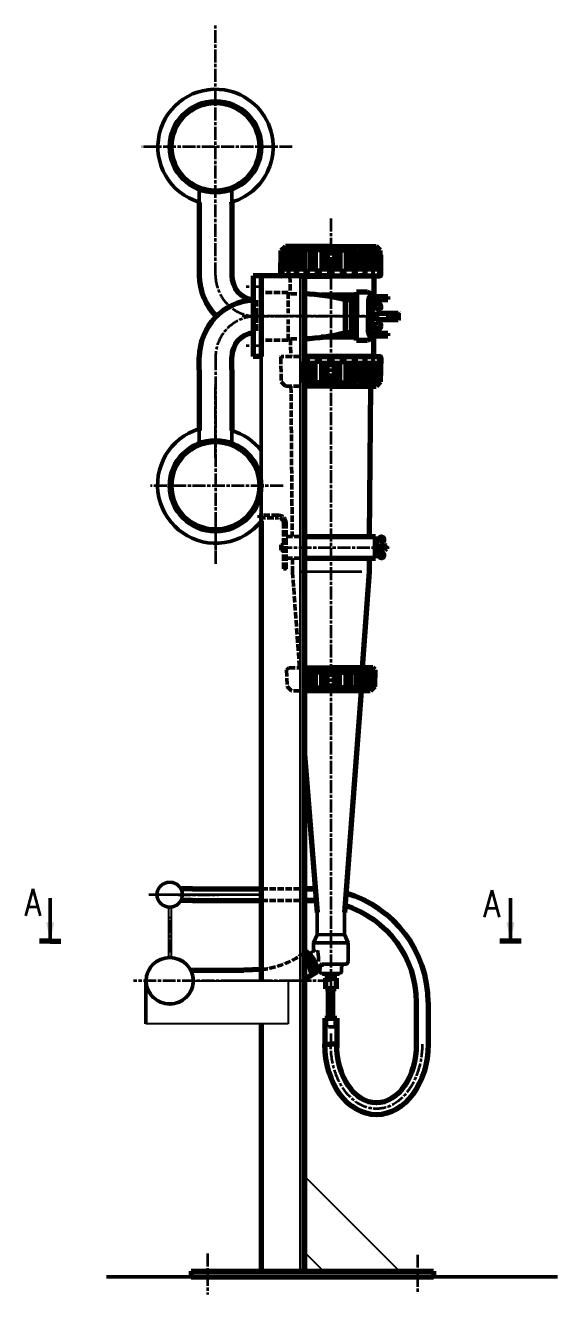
# Model space of a CAD drawing. Header units: millimetres. Extents: x -48 to 5523, y -114 to 5147.
# Drawn here: x 4535 to 5523, y 2788 to 5147 of the extents above; entities that cross this region are included whole.
import ezdxf

# ---------------------------------------------------------------- set-up
doc = ezdxf.new("R2010")
doc.units = ezdxf.units.MM
for name, pattern in [('ACAD_ISO02W100', [15, 12, -3]), ('ACAD_ISO08W100', [36, 24, -3, 6, -3]), ('DASHED', [0.75, 0.5, -0.25])]:
    doc.linetypes.add(name, pattern=pattern)
doc.layers.add('AHL-CON-70', color=7, linetype='Continuous')
doc.layers.add('AHL-DAS-35', color=3, linetype='DASHED')
for name, color, linetype, lineweight in [('AM_0', 7, 'Continuous', 50), ('M_EQUIP_E3', 3, 'Continuous', 35), ('M_EQUIP_E5', 2, 'ACAD_ISO02W100', 50), ('M_EQUIP_E7', 7, 'Continuous', 70), ('M_EQUIP_TA5', 2, 'Continuous', 50), ('M_TANKS_E3', 3, 'ACAD_ISO08W100', 35), ('M_TANKS_E7', 7, 'Continuous', 70), ('Visible Edges', 7, 'Continuous', 50), ('Visible Tangent Edges', 7, 'Continuous', 50)]:
    doc.layers.add(name, color=color, linetype=linetype, lineweight=lineweight)
doc.styles.add('Simplex', font='SIMPLEX.SHX')

# ---------------------------------------------------------------- blocks, each defined once
blk = doc.blocks.new('cutarrow')
at = {"color": 0, "linetype": 'Continuous', "lineweight": 50}
blk.add_line((-8, 0), (0, 0), dxfattribs=at)
blk.add_solid([(-3.5, 0.75), (-3.5, -0.75), (0, 0)], dxfattribs=at)
at = {"color": 0, "linetype": 'Continuous', "lineweight": 50, "style": 'Simplex', "width": 0.8}
blk.add_attdef('A', (-8, 1), '', height=5, dxfattribs=at)

msp = doc.modelspace()

# ---------------------------------------------------------------- linework, layer by layer
msp.add_line((5052.64, 3541.9), (5072.71, 3541.9))
at = {"linetype": 'Continuous'}
for p, q in [((5229.42, 2830.88), (5052.64, 3007.65)), ((5087.99, 2830.88), (5052.64, 2866.23))]:
    msp.add_line(p, q, dxfattribs=at)
msp.add_lwpolyline([(5052.64, 3519.9), (5074.47, 3519.9)])
at = {"lineweight": 35}
for centre, radius in [((4802.64, 3530.9), 24.15), ((4802.64, 3530.9), 22.55), ((4802.64, 3370.89), 44.45), ((4802.64, 3370.89), 42.45)]:
    msp.add_circle(centre, radius, dxfattribs=at)
at = {"layer": 'AHL-CON-70', "linetype": 'Continuous'}
for p, q in [((4800.14, 3506.88), (4800.14, 3415.27)), ((4805.14, 3506.88), (4805.14, 3415.27)), ((4847.09, 3370.89), (5022.64, 3370.89)), ((4988.46, 3370.89), (4904.77, 3370.89)), ((5022.64, 3370.89), (5022.64, 3290.89)), ((5022.64, 3370.89), (5022.64, 3290.89)), ((4972.64, 3290.89), (4758.19, 3290.89)), ((5022.64, 3290.89), (4972.64, 3290.89))]:
    msp.add_line(p, q, dxfattribs=at)
at = {"layer": 'AHL-DAS-35', "color": 3, "linetype": 'DASHED'}
msp.add_point((5018.7, 4136.41), dxfattribs=at)
at = {"layer": 'AM_0'}
for p, q in [((4857.14, 4818.35), (4857.01, 4842.53)), ((4918.14, 4818.35), (4918.04, 4842.44)), ((4972.64, 4530.91), (4972.64, 4225.92)), ((4857.49, 4393.57), (4857.49, 4379.91)), ((4917.79, 4393.57), (4917.79, 4379.91)), ((4857.49, 4379.91), (4857.49, 4369.47)), ((4917.79, 4379.91), (4917.79, 4369.47))]:
    msp.add_line(p, q, dxfattribs=at)
for centre, radius, start, end in [((4887.64, 4920.91), 107, 80.85819, 253.43836), ((4887.64, 4920.91), 107, 15.1211, 80.85819), ((4887.64, 4920.91), 107, 340.42882, 15.1211), ((4887.64, 4920.91), 107, 286.56164, 340.42882), ((4888.61, 4292.63), 108.56, 106.6617, 278.45291), ((4887.64, 4290.91), 107, 37.40208, 73.63379), ((4887.64, 4290.91), 107, 279.10555, 322.59792)]:
    msp.add_arc(centre, radius, start, end, dxfattribs=at)
at = {"layer": 'Defpoints', "color": 0, "linetype": 'ByBlock'}
for p in [(5017.64, 4735.91), (5175.64, 4726.94), (4987.49, 4605.91), (4842.64, 2820.88), (4842.64, 2820.88)]:
    msp.add_point(p, dxfattribs=at)
at = {"layer": 'M_EQUIP_E3', "color": 3, "linetype": 'ACAD_ISO08W100', "lineweight": 35}
for p, q in [((4887.64, 4681.91), (4887.64, 5146.63)), ((5030.2, 4920.91), (4751.12, 4920.91)), ((5101.64, 4787.63), (5101.64, 3304.23)), ((4977.43, 4660.91), (4942.85, 4660.91)), ((5051.61, 4605.91), (4936.92, 4605.91)), ((4962.64, 4605.91), (5033.31, 4605.91)), ((5101.64, 4605.91), (4987.49, 4605.91)), ((5036.85, 4605.91), (5186.24, 4605.91)), ((5191.48, 4605.91), (5101.64, 4605.91)), ((5175.88, 4605.91), (5188.68, 4605.91)), ((5227.64, 4605.91), (5204.39, 4605.91)), ((5204.39, 4605.91), (5229.36, 4605.91)), ((4887.64, 4529.91), (4887.64, 4144.63)), ((4977.43, 4550.91), (4942.85, 4550.91)), ((4887.64, 4343.01), (4887.64, 4478.76)), ((5013.14, 4290.91), (4767.14, 4290.91)), ((4887.64, 4230.93), (4887.64, 4162.5)), ((5006.07, 4176.41), (5213.41, 4176.41)), ((5181.58, 4176.41), (5189.58, 4176.41)), ((5185.3, 4176.41), (5195.54, 4176.41)), ((5101.64, 3370.89), (4735.58, 3370.89)), ((5062.64, 3370.89), (5025.57, 3370.89)), ((5101.64, 3370.89), (5025.57, 3370.89)), ((5101.64, 3370.89), (5025.57, 3370.89)), ((4872.64, 2863.71), (4872.64, 2787.54)), ((5262.64, 2861.75), (5262.64, 2789.51))]:
    msp.add_line(p, q, dxfattribs=at)
at = {"layer": 'M_EQUIP_E3', "color": 3, "linetype": 'Continuous', "lineweight": 35}
for p, q in [((5044.64, 4680.91), (5044.64, 2828.88)), ((5227.64, 4610.91), (5187.08, 4610.91)), ((5227.64, 4600.91), (5187.08, 4600.91)), ((5203.7, 4179.41), (5194.26, 4179.41)), ((5203.7, 4173.41), (5194.26, 4173.41)), ((5159.03, 4130.91), (5044.5, 4130.91)), ((4977.03, 3530.9), (4763.56, 3530.9))]:
    msp.add_line(p, q, dxfattribs=at)
at = {"layer": 'M_EQUIP_E3', "linetype": 'ACAD_ISO08W100', "lineweight": 35}
for p, q in [((4818.1, 3530.9), (4893.3, 3530.9)), ((4802.64, 3423.54), (4802.64, 3489.68)), ((4979.34, 3370.89), (4905.02, 3370.89)), ((5101.64, 3370.89), (5025.57, 3370.89))]:
    msp.add_line(p, q, dxfattribs=at)
at = {"layer": 'M_EQUIP_E3', "color": 3, "linetype": 'ACAD_ISO08W100', "lineweight": 35}
for centre, start, end in [((4963.64, 4681.91), 180, 270), ((4963.64, 4529.91), 90, 180)]:
    msp.add_arc(centre, 76, start, end, dxfattribs=at)
at = {"layer": 'M_EQUIP_E5', "color": 2, "linetype": 'ACAD_ISO02W100', "lineweight": 50}
for p, q in [((5025.94, 4680.91), (5026.23, 4647.66)), ((5022.64, 4650.36), (4972.64, 4650.36)), ((5022.64, 4650.36), (5022.64, 4611.91)), ((5038.62, 4647.66), (5022.64, 4647.66)), ((4963.64, 4636.06), (4963.64, 4575.76)), ((5022.64, 4561.46), (5022.64, 4599.91)), ((5022.64, 4561.46), (4972.64, 4561.46)), ((5038.62, 4564.16), (5022.64, 4564.16)), ((5026.96, 4564.16), (5027.25, 4530.91)), ((5044.64, 4530.91), (5010.68, 4530.91)), ((5008.68, 4528.87), (5009.64, 4483.91)), ((5009.64, 4483.91), (5017.64, 4475.91)), ((5044.64, 4475.91), (5017.64, 4475.91)), ((5027.72, 4475.91), (5030.15, 4196.41)), ((4968.7, 4236.41), (4968.7, 4231.41)), ((5003.7, 4236.41), (4968.7, 4236.41)), ((4968.7, 4231.41), (5003.7, 4231.41)), ((5013.7, 4136.41), (5013.7, 4221.41)), ((5018.7, 4136.41), (5018.7, 4221.41)), ((5008.7, 4181.41), (5013.7, 4181.41)), ((5008.7, 4171.41), (5008.7, 4181.41)), ((5018.7, 4196.41), (5052.64, 4196.41)), ((5008.7, 4171.41), (5013.7, 4171.41)), ((5018.7, 4156.41), (5044.64, 4156.41)), ((5030.36, 4156.41), (5030.64, 4130.91)), ((5013.7, 4136.41), (5018.7, 4136.41)), ((5030.64, 4130.91), (5043.56, 3952.62)), ((5019.64, 3948.62), (5023.64, 3952.62)), ((5019.64, 3948.62), (5020.64, 3917.62)), ((5023.64, 3952.62), (5044.64, 3952.62)), ((5020.64, 3917.62), (5028.64, 3909.62)), ((5044.64, 3909.62), (5028.64, 3909.62)), ((4972.64, 3541.9), (5044.64, 3541.9)), ((5044.64, 3541.9), (5005.29, 3541.9)), ((5044.64, 3519.9), (5005.29, 3519.9)), ((5093.64, 3285.2), (5093.64, 3301.2)), ((5109.64, 3285.2), (5093.64, 3285.2)), ((5109.64, 3285.2), (5109.64, 3301.2))]:
    msp.add_line(p, q, dxfattribs=at)
at = {"layer": 'M_EQUIP_E5', "color": 2, "linetype": 'Continuous', "lineweight": 50}
msp.add_line((5522.78, 2820.88), (4685.36, 2820.88), dxfattribs=at)
at = {"layer": 'M_EQUIP_E5', "color": 2, "linetype": 'ACAD_ISO02W100', "lineweight": 50}
msp.add_lwpolyline([(4972.64, 3519.9), (5044.64, 3519.9)], dxfattribs=at)
for centre, radius, start, end in [((5010.68, 4528.91), 2, 90, 181.21888), ((5003.7, 4221.41), 15, 0, 90), ((5003.7, 4221.41), 10, 0, 90), ((4953.54, 3558.46), 167.98, 276.52716, 306.15179)]:
    msp.add_arc(centre, radius, start, end, dxfattribs=at)
at = {"layer": 'M_EQUIP_E7', "color": 7, "linetype": 'Continuous', "lineweight": 70}
for p, q in [((4857.14, 4816.05), (4857.14, 4818.35)), ((4918.14, 4816.05), (4918.14, 4818.35)), ((4857.49, 4705.21), (4857.49, 4681.91)), ((4917.79, 4705.21), (4917.79, 4681.91)), ((5052.64, 4680.91), (4957.64, 4680.91)), ((4957.64, 4680.91), (4957.64, 4530.91)), ((4972.64, 4680.91), (4972.64, 4530.91)), ((5052.64, 4680.91), (5052.64, 2828.88)), ((4972.64, 4670.41), (4972.64, 4541.41)), ((4972.64, 4670.41), (4972.64, 4541.41)), ((5176.64, 4647.41), (5169.64, 4650.91)), ((5128.64, 4636.44), (5128.64, 4605.91)), ((5149.64, 4644.91), (5139.64, 4636.44)), ((5172.48, 4577.41), (5172.48, 4634.41)), ((5176.64, 4639.91), (5172.67, 4639.91)), ((5177.48, 4576.91), (5177.48, 4634.91)), ((5179.98, 4637.41), (5207.48, 4637.41)), ((5180.48, 4642.41), (5207.48, 4642.41)), ((5187.48, 4637.41), (5187.48, 4642.41)), ((5207.48, 4637.41), (5207.48, 4642.41)), ((5128.64, 4605.91), (5128.64, 4575.37)), ((5177.48, 4597.64), (5177.48, 4614.17)), ((5179.08, 4616.93), (5182.55, 4616.93)), ((5183.31, 4623.54), (5182.55, 4616.93)), ((5192.34, 4619.24), (5187.08, 4614.17)), ((5187.08, 4597.64), (5187.08, 4614.17)), ((5187.08, 4611.91), (5226.64, 4611.91)), ((5226.64, 4611.91), (5227.64, 4610.91)), ((5226.64, 4611.91), (5226.64, 4599.91)), ((5226.64, 4611.91), (5227.64, 4610.91)), ((5226.64, 4599.91), (5227.64, 4600.91)), ((5227.64, 4600.91), (5226.64, 4599.91)), ((5227.64, 4600.91), (5227.64, 4610.91)), ((5227.64, 4600.91), (5227.64, 4610.91)), ((5179.08, 4594.89), (5182.55, 4594.89)), ((5183.31, 4588.28), (5182.55, 4594.89)), ((5187.08, 4599.91), (5226.64, 4599.91)), ((5192.34, 4592.58), (5187.08, 4597.64)), ((5149.64, 4566.91), (5139.64, 4575.37)), ((5176.64, 4564.41), (5169.64, 4560.91)), ((5176.64, 4571.91), (5172.67, 4571.91)), ((5179.98, 4574.41), (5207.48, 4574.41)), ((5180.48, 4569.41), (5207.48, 4569.41)), ((5187.48, 4569.41), (5187.48, 4574.41)), ((5207.48, 4569.41), (5207.48, 4574.41)), ((4857.49, 4506.61), (4857.49, 4529.91)), ((4917.79, 4506.61), (4917.79, 4529.91)), ((4972.64, 4530.91), (4957.64, 4530.91)), ((5175.55, 4475.91), (5173.13, 4196.41)), ((4857.49, 4396.63), (4857.49, 4393.57)), ((4917.79, 4396.63), (4917.79, 4393.57)), ((4972.64, 4225.92), (4972.64, 4176.57)), ((4972.64, 4176.57), (4972.64, 3370.89)), ((5052.64, 4196.41), (5184.58, 4196.41)), ((5184.58, 4156.41), (5184.58, 4196.41)), ((5184.58, 4165.91), (5184.58, 4186.91)), ((5184.58, 4186.91), (5186.58, 4186.91)), ((5186.58, 4186.91), (5186.58, 4165.91)), ((5186.58, 4169.8), (5186.58, 4183.02)), ((5187.86, 4185.22), (5190.64, 4185.22)), ((5191.25, 4190.51), (5190.64, 4185.22)), ((5198.46, 4187.07), (5194.26, 4183.02)), ((5194.26, 4169.8), (5194.26, 4183.02)), ((5194.26, 4181.41), (5201.7, 4181.41)), ((5203.7, 4179.41), (5201.7, 4181.41)), ((5201.7, 4181.41), (5201.7, 4171.41)), ((5203.7, 4173.41), (5203.7, 4179.41)), ((5052.64, 4156.41), (5184.58, 4156.41)), ((5172.92, 4156.41), (5172.64, 4130.91)), ((5186.58, 4165.91), (5184.58, 4165.91)), ((5187.86, 4167.59), (5190.64, 4167.59)), ((5191.25, 4162.31), (5190.64, 4167.59)), ((5194.26, 4171.41), (5201.7, 4171.41)), ((5198.46, 4165.74), (5194.26, 4169.8)), ((5203.7, 4173.41), (5201.7, 4171.41)), ((5172.64, 4130.91), (5159.71, 3952.62)), ((5174.14, 3948.62), (5162.96, 3948.62)), ((5165.52, 3926.62), (5165.52, 3919.62)), ((5101.64, 3909.62), (5052.64, 3909.62)), ((4845.1, 3541.55), (4824.31, 3541.55)), ((4845.1, 3520.25), (4824.31, 3520.25)), ((5052.64, 3422.82), (5054.88, 3424.16)), ((5052.64, 3373.89), (5076.43, 3388.11)), ((4972.64, 3290.89), (4972.64, 2828.88)), ((4842.64, 2830.88), (5292.64, 2830.88)), ((4842.64, 2830.88), (4842.64, 2820.88)), ((4842.64, 2828.88), (4842.64, 2820.88)), ((4842.64, 2820.88), (5292.64, 2820.88)), ((5292.64, 2830.88), (5292.64, 2820.88))]:
    msp.add_line(p, q, dxfattribs=at)
at = {"layer": 'M_EQUIP_E7'}
for p, q in [((4857.14, 4816.05), (4857.49, 4705.21)), ((4918.14, 4816.05), (4917.79, 4705.21)), ((4857.49, 4506.61), (4857.49, 4393.57)), ((4917.79, 4506.61), (4917.79, 4396.63))]:
    msp.add_line(p, q, dxfattribs=at)
at = {"layer": 'M_EQUIP_E7', "linetype": 'Continuous'}
for p, q in [((5008.68, 4682.95), (5009.64, 4727.91)), ((5009.48, 4720.32), (5009.48, 4688.91)), ((5009.64, 4727.91), (5017.64, 4735.91)), ((5011.36, 4727.98), (5009.71, 4727.98)), ((5011.36, 4727.98), (5014.07, 4729.75)), ((5011.36, 4727.98), (5011.36, 4688.91)), ((5014.07, 4729.75), (5014.07, 4689.94)), ((5018.18, 4729.75), (5014.07, 4729.75)), ((5015.47, 4727.98), (5018.18, 4729.75)), ((5015.47, 4727.98), (5015.47, 4688.91)), ((5019.75, 4727.98), (5015.47, 4727.98)), ((5101.64, 4735.91), (5017.64, 4735.91)), ((5022.16, 4729.75), (5019.75, 4727.98)), ((5019.75, 4727.98), (5019.75, 4688.91)), ((5022.16, 4729.75), (5022.16, 4689.94)), ((5029.29, 4729.75), (5022.16, 4729.75)), ((5026.88, 4727.98), (5029.29, 4729.75)), ((5026.88, 4727.98), (5026.88, 4688.91)), ((5033.29, 4727.98), (5026.88, 4727.98)), ((5035.24, 4729.75), (5033.29, 4727.98)), ((5033.29, 4727.98), (5033.29, 4688.91)), ((5035.24, 4729.75), (5035.24, 4689.94)), ((5044.94, 4729.75), (5035.24, 4729.75)), ((5042.99, 4727.98), (5044.94, 4729.75)), ((5042.99, 4727.98), (5042.99, 4688.91)), ((5051.12, 4727.98), (5042.99, 4727.98)), ((5052.5, 4729.75), (5051.12, 4727.98)), ((5051.12, 4727.98), (5051.12, 4688.91)), ((5052.5, 4729.75), (5052.5, 4689.94)), ((5064.15, 4729.75), (5052.5, 4729.75)), ((5062.78, 4727.98), (5064.15, 4729.75)), ((5062.78, 4727.98), (5062.78, 4688.91)), ((5072.13, 4727.98), (5062.78, 4727.98)), ((5072.84, 4729.75), (5072.13, 4727.98)), ((5072.13, 4727.98), (5072.13, 4688.91)), ((5072.84, 4729.75), (5072.84, 4689.94)), ((5085.72, 4729.75), (5072.84, 4729.75)), ((5085.01, 4727.98), (5085.72, 4729.75)), ((5085.01, 4727.98), (5085.01, 4688.91)), ((5094.99, 4727.98), (5085.01, 4727.98)), ((5094.99, 4729.75), (5094.99, 4688.91)), ((5094.99, 4729.75), (5101.64, 4729.75)), ((5101.64, 4735.91), (5185.64, 4735.91)), ((5108.29, 4729.75), (5101.64, 4729.75)), ((5108.29, 4729.75), (5108.29, 4688.91)), ((5108.29, 4727.98), (5118.27, 4727.98)), ((5117.56, 4729.75), (5130.44, 4729.75)), ((5118.27, 4727.98), (5117.56, 4729.75)), ((5118.27, 4727.98), (5118.27, 4688.91)), ((5130.44, 4729.75), (5130.44, 4689.94)), ((5130.44, 4729.75), (5131.15, 4727.98)), ((5131.15, 4727.98), (5131.15, 4688.91)), ((5131.15, 4727.98), (5140.5, 4727.98)), ((5139.13, 4729.75), (5150.78, 4729.75)), ((5140.5, 4727.98), (5139.13, 4729.75)), ((5140.5, 4727.98), (5140.5, 4688.91)), ((5150.78, 4729.75), (5150.78, 4689.94)), ((5150.78, 4729.75), (5152.15, 4727.98)), ((5152.15, 4727.98), (5152.15, 4688.91)), ((5152.15, 4727.98), (5160.29, 4727.98)), ((5158.34, 4729.75), (5168.04, 4729.75)), ((5160.29, 4727.98), (5158.34, 4729.75)), ((5160.29, 4727.98), (5160.29, 4688.91)), ((5168.04, 4729.75), (5168.04, 4689.94)), ((5168.04, 4729.75), (5169.99, 4727.98)), ((5169.99, 4727.98), (5169.99, 4688.91)), ((5169.99, 4727.98), (5176.4, 4727.98)), ((5173.99, 4729.75), (5181.12, 4729.75)), ((5176.4, 4727.98), (5173.99, 4729.75)), ((5176.4, 4727.98), (5176.4, 4688.91)), ((5181.12, 4729.75), (5181.12, 4689.94)), ((5181.12, 4729.75), (5183.52, 4727.98)), ((5183.52, 4727.98), (5183.52, 4688.91)), ((5183.52, 4727.98), (5187.81, 4727.98)), ((5185.1, 4729.75), (5189.21, 4729.75)), ((5187.81, 4727.98), (5185.1, 4729.75)), ((5193.64, 4727.91), (5185.64, 4735.91)), ((5187.81, 4727.98), (5187.81, 4688.91)), ((5189.21, 4729.75), (5189.21, 4689.94)), ((5191.92, 4727.98), (5189.21, 4729.75)), ((5191.92, 4727.98), (5191.92, 4688.91)), ((5191.92, 4727.98), (5193.57, 4727.98)), ((5194.6, 4682.95), (5193.64, 4727.91)), ((5193.8, 4720.32), (5193.8, 4688.91)), ((5009.48, 4688.91), (5008.81, 4688.91)), ((5009.48, 4689.94), (5008.83, 4689.94)), ((5101.64, 4680.91), (5010.68, 4680.91)), ((5011.36, 4688.91), (5014.07, 4689.94)), ((5015.47, 4688.91), (5011.36, 4688.91)), ((5015.47, 4689.94), (5014.07, 4689.94)), ((5019.75, 4688.91), (5022.16, 4689.94)), ((5026.88, 4688.91), (5019.75, 4688.91)), ((5026.88, 4689.94), (5022.16, 4689.94)), ((5033.29, 4688.91), (5035.24, 4689.94)), ((5042.99, 4688.91), (5033.29, 4688.91)), ((5042.99, 4689.94), (5035.24, 4689.94)), ((5043, 4680.91), (5049.44, 4680.91)), ((5051.12, 4688.91), (5052.5, 4689.94)), ((5062.78, 4688.91), (5051.12, 4688.91)), ((5052.5, 4689.94), (5062.78, 4689.94)), ((5052.64, 4680.44), (5101.64, 4680.44)), ((5072.84, 4689.94), (5072.13, 4688.91)), ((5085.01, 4688.91), (5072.13, 4688.91)), ((5085.01, 4689.94), (5072.84, 4689.94)), ((5094.99, 4689.94), (5101.64, 4689.94)), ((5101.64, 4688.91), (5094.99, 4688.91)), ((5108.29, 4689.94), (5101.64, 4689.94)), ((5101.64, 4688.91), (5108.29, 4688.91)), ((5101.64, 4680.91), (5192.6, 4680.91)), ((5181.64, 4680.44), (5101.64, 4680.44)), ((5118.27, 4689.94), (5130.44, 4689.94)), ((5118.27, 4688.91), (5131.15, 4688.91)), ((5130.44, 4689.94), (5131.15, 4688.91)), ((5150.78, 4689.94), (5140.5, 4689.94)), ((5140.5, 4688.91), (5152.15, 4688.91)), ((5152.15, 4688.91), (5150.78, 4689.94)), ((5160.28, 4680.91), (5153.84, 4680.91)), ((5160.29, 4689.94), (5168.04, 4689.94)), ((5160.29, 4688.91), (5169.99, 4688.91)), ((5169.99, 4688.91), (5168.04, 4689.94)), ((5176.4, 4689.94), (5181.12, 4689.94)), ((5176.4, 4688.91), (5183.52, 4688.91)), ((5183.52, 4688.91), (5181.12, 4689.94)), ((5181.91, 4680.91), (5181.64, 4680.44)), ((5181.91, 4680.91), (5181.64, 4680.44)), ((5181.64, 4680.44), (5181.64, 4644.91)), ((5181.64, 4680.44), (5181.64, 4644.91)), ((5187.81, 4689.94), (5189.21, 4689.94)), ((5187.81, 4688.91), (5191.92, 4688.91)), ((5191.92, 4688.91), (5189.21, 4689.94)), ((5193.8, 4689.94), (5194.45, 4689.94)), ((5193.8, 4688.91), (5194.47, 4688.91)), ((5149.64, 4650.91), (5149.64, 4605.91)), ((5169.64, 4650.91), (5149.64, 4650.91)), ((5176.64, 4647.41), (5176.64, 4644.41)), ((5149.64, 4644.91), (5083.84, 4644.91)), ((5139.64, 4636.44), (5128.64, 4636.44)), ((5139.64, 4636.44), (5139.64, 4605.91)), ((5171.64, 4636.15), (5171.64, 4605.91)), ((5181.64, 4644.91), (5176.64, 4644.91)), ((5139.64, 4605.91), (5139.64, 4575.37)), ((5149.64, 4560.91), (5149.64, 4605.91)), ((5171.64, 4575.67), (5171.64, 4605.91)), ((5149.64, 4566.91), (5083.84, 4566.91)), ((5139.64, 4575.37), (5128.64, 4575.37)), ((5169.64, 4560.91), (5149.64, 4560.91)), ((5176.64, 4564.41), (5176.64, 4567.41)), ((5181.64, 4566.91), (5176.64, 4566.91)), ((5181.64, 4531.37), (5181.64, 4566.91)), ((5052.64, 4531.37), (5101.64, 4531.37)), ((5101.64, 4530.91), (5052.64, 4530.91)), ((5181.64, 4531.37), (5101.64, 4531.37)), ((5101.64, 4530.91), (5192.6, 4530.91)), ((5160.28, 4530.91), (5153.84, 4530.91)), ((5181.91, 4530.91), (5181.64, 4531.37)), ((5052.5, 4482.07), (5052.5, 4521.88)), ((5052.5, 4521.88), (5062.78, 4521.88)), ((5062.78, 4522.91), (5052.64, 4522.91)), ((5062.78, 4483.83), (5062.78, 4522.91)), ((5072.13, 4483.83), (5072.13, 4522.91)), ((5072.84, 4521.88), (5072.13, 4522.91)), ((5085.01, 4522.91), (5072.13, 4522.91)), ((5072.84, 4482.07), (5072.84, 4521.88)), ((5085.01, 4521.88), (5072.84, 4521.88)), ((5085.01, 4483.83), (5085.01, 4522.91)), ((5101.64, 4522.91), (5094.99, 4522.91)), ((5094.99, 4482.07), (5094.99, 4522.91)), ((5094.99, 4521.88), (5101.64, 4521.88)), ((5101.64, 4522.91), (5108.29, 4522.91)), ((5108.29, 4521.88), (5101.64, 4521.88)), ((5108.29, 4482.07), (5108.29, 4522.91)), ((5118.27, 4522.91), (5131.15, 4522.91)), ((5118.27, 4483.83), (5118.27, 4522.91)), ((5118.27, 4521.88), (5130.44, 4521.88)), ((5130.44, 4521.88), (5131.15, 4522.91)), ((5130.44, 4482.07), (5130.44, 4521.88)), ((5131.15, 4483.83), (5131.15, 4522.91)), ((5140.5, 4483.83), (5140.5, 4522.91)), ((5140.5, 4522.91), (5152.15, 4522.91)), ((5150.78, 4521.88), (5140.5, 4521.88)), ((5152.15, 4522.91), (5150.78, 4521.88)), ((5150.78, 4482.07), (5150.78, 4521.88)), ((5152.15, 4483.83), (5152.15, 4522.91)), ((5160.29, 4483.83), (5160.29, 4522.91)), ((5160.29, 4522.91), (5169.99, 4522.91)), ((5160.29, 4521.88), (5168.04, 4521.88)), ((5169.99, 4522.91), (5168.04, 4521.88)), ((5168.04, 4482.07), (5168.04, 4521.88)), ((5169.99, 4483.83), (5169.99, 4522.91)), ((5176.4, 4522.91), (5183.52, 4522.91)), ((5176.4, 4483.83), (5176.4, 4522.91)), ((5176.4, 4521.88), (5181.12, 4521.88)), ((5183.52, 4522.91), (5181.12, 4521.88)), ((5181.12, 4482.07), (5181.12, 4521.88)), ((5183.52, 4483.83), (5183.52, 4522.91)), ((5187.81, 4522.91), (5191.92, 4522.91)), ((5187.81, 4483.83), (5187.81, 4522.91)), ((5187.81, 4521.88), (5189.21, 4521.88)), ((5191.92, 4522.91), (5189.21, 4521.88)), ((5189.21, 4482.07), (5189.21, 4521.88)), ((5191.92, 4483.83), (5191.92, 4522.91)), ((5194.6, 4528.87), (5193.64, 4483.91)), ((5193.8, 4522.91), (5194.47, 4522.91)), ((5193.8, 4491.49), (5193.8, 4522.91)), ((5193.8, 4521.88), (5194.45, 4521.88)), ((5062.78, 4483.83), (5064.15, 4482.07)), ((5072.13, 4483.83), (5062.78, 4483.83)), ((5072.84, 4482.07), (5072.13, 4483.83)), ((5094.99, 4483.83), (5085.01, 4483.83)), ((5085.01, 4483.83), (5085.72, 4482.07)), ((5108.29, 4483.83), (5118.27, 4483.83)), ((5118.27, 4483.83), (5117.56, 4482.07)), ((5130.44, 4482.07), (5131.15, 4483.83)), ((5131.15, 4483.83), (5140.5, 4483.83)), ((5140.5, 4483.83), (5139.13, 4482.07)), ((5150.78, 4482.07), (5152.15, 4483.83)), ((5152.15, 4483.83), (5160.29, 4483.83)), ((5160.29, 4483.83), (5158.34, 4482.07)), ((5168.04, 4482.07), (5169.99, 4483.83)), ((5169.99, 4483.83), (5176.4, 4483.83)), ((5176.4, 4483.83), (5173.99, 4482.07)), ((5181.12, 4482.07), (5183.52, 4483.83)), ((5183.52, 4483.83), (5187.81, 4483.83)), ((5187.81, 4483.83), (5185.1, 4482.07)), ((5193.64, 4483.91), (5185.64, 4475.91)), ((5191.92, 4483.83), (5189.21, 4482.07)), ((5191.92, 4483.83), (5193.57, 4483.83)), ((5064.15, 4482.07), (5052.5, 4482.07)), ((5101.64, 4475.91), (5052.64, 4475.91)), ((5085.72, 4482.07), (5072.84, 4482.07)), ((5094.99, 4482.07), (5101.64, 4482.07)), ((5108.29, 4482.07), (5101.64, 4482.07)), ((5101.64, 4475.91), (5185.64, 4475.91)), ((5117.56, 4482.07), (5130.44, 4482.07)), ((5139.13, 4482.07), (5150.78, 4482.07)), ((5158.34, 4482.07), (5168.04, 4482.07)), ((5173.99, 4482.07), (5181.12, 4482.07)), ((5185.1, 4482.07), (5189.21, 4482.07)), ((5052.4, 3945.62), (5053.49, 3944.57)), ((5063.59, 3945.62), (5052.4, 3945.62)), ((5052.64, 3952.62), (5101.64, 3952.62)), ((5052.64, 3948.62), (5101.64, 3948.62)), ((5053.49, 3915.62), (5053.49, 3944.57)), ((5063.59, 3944.57), (5053.49, 3944.57)), ((5063.59, 3917.62), (5063.59, 3945.62)), ((5072.52, 3917.62), (5072.52, 3945.62)), ((5072.52, 3945.62), (5073.08, 3944.57)), ((5085.28, 3945.62), (5072.52, 3945.62)), ((5073.08, 3915.62), (5073.08, 3944.57)), ((5085.28, 3944.57), (5073.08, 3944.57)), ((5085.28, 3917.62), (5085.28, 3945.62)), ((5101.64, 3945.62), (5094.99, 3945.62)), ((5094.99, 3915.62), (5094.99, 3945.62)), ((5101.64, 3944.57), (5094.99, 3944.57)), ((5179.64, 3952.62), (5101.64, 3952.62)), ((5183.64, 3948.62), (5101.64, 3948.62)), ((5101.64, 3945.62), (5108.29, 3945.62)), ((5101.64, 3944.57), (5108.29, 3944.57)), ((5108.29, 3915.62), (5108.29, 3945.62)), ((5118, 3945.62), (5130.76, 3945.62)), ((5118, 3917.62), (5118, 3945.62)), ((5118, 3944.57), (5130.2, 3944.57)), ((5130.76, 3945.62), (5130.2, 3944.57)), ((5130.2, 3915.62), (5130.2, 3944.57)), ((5130.76, 3917.62), (5130.76, 3945.62)), ((5139.69, 3945.62), (5150.88, 3945.62)), ((5139.69, 3917.62), (5139.69, 3945.62)), ((5139.69, 3944.57), (5149.79, 3944.57)), ((5150.88, 3945.62), (5149.79, 3944.57)), ((5149.79, 3915.62), (5149.79, 3944.57)), ((5150.88, 3917.62), (5150.88, 3945.62)), ((5158.29, 3917.62), (5158.29, 3945.62)), ((5158.29, 3945.62), (5167, 3945.62)), ((5158.29, 3944.57), (5165.49, 3944.57)), ((5167, 3945.62), (5165.49, 3944.57)), ((5165.49, 3915.62), (5165.49, 3944.57)), ((5167, 3917.62), (5167, 3945.62)), ((5172.31, 3945.62), (5177.83, 3945.62)), ((5172.31, 3917.62), (5172.31, 3945.62)), ((5172.31, 3944.57), (5176.01, 3944.57)), ((5177.83, 3945.62), (5176.01, 3944.57)), ((5176.01, 3915.62), (5176.01, 3944.57)), ((5177.83, 3917.62), (5177.83, 3945.62)), ((5183.64, 3948.62), (5179.64, 3952.62)), ((5182.49, 3945.62), (5180.6, 3944.61)), ((5180.6, 3945.62), (5182.49, 3945.62)), ((5180.6, 3917.62), (5180.6, 3945.62)), ((5182.49, 3917.47), (5182.49, 3945.62)), ((5183.64, 3948.62), (5182.64, 3917.62)), ((5063.59, 3917.62), (5064.67, 3915.62)), ((5072.52, 3917.62), (5063.59, 3917.62)), ((5073.08, 3915.62), (5072.52, 3917.62)), ((5085.28, 3917.62), (5085.84, 3915.62)), ((5094.99, 3917.62), (5085.28, 3917.62)), ((5108.29, 3917.62), (5118, 3917.62)), ((5118, 3917.62), (5117.44, 3915.62)), ((5130.2, 3915.62), (5130.76, 3917.62)), ((5130.76, 3917.62), (5139.69, 3917.62)), ((5139.69, 3917.62), (5138.6, 3915.62)), ((5150.88, 3917.62), (5149.79, 3915.62)), ((5150.88, 3917.62), (5158.29, 3917.62)), ((5158.29, 3917.62), (5156.78, 3915.62)), ((5165.49, 3915.62), (5167, 3917.62)), ((5167, 3917.62), (5172.31, 3917.62)), ((5172.31, 3917.62), (5170.48, 3915.62)), ((5182.64, 3917.62), (5174.64, 3909.62)), ((5176.01, 3915.62), (5177.83, 3917.62)), ((5177.83, 3917.62), (5180.6, 3917.62)), ((5180.6, 3917.62), (5178.61, 3915.62)), ((5053.49, 3915.62), (5064.67, 3915.62)), ((5073.08, 3915.62), (5085.84, 3915.62)), ((5094.99, 3915.62), (5101.64, 3915.62)), ((5108.29, 3915.62), (5101.64, 3915.62)), ((5174.64, 3909.62), (5101.64, 3909.62)), ((5130.2, 3915.62), (5117.44, 3915.62)), ((5149.79, 3915.62), (5138.6, 3915.62)), ((5165.49, 3915.62), (5156.78, 3915.62)), ((5170.48, 3915.62), (5176.01, 3915.62)), ((5178.61, 3915.62), (5180.64, 3915.62)), ((5072.71, 3541.9), (5052.64, 3541.9)), ((5074.47, 3519.9), (5052.64, 3519.9))]:
    msp.add_line(p, q, dxfattribs=at)
at = {"layer": 'M_EQUIP_E7', "linetype": 'Continuous', "lineweight": 70}
for p, q in [((4842.34, 3390.89), (4892.89, 3390.89)), ((5090.82, 3384.64), (5090.82, 3380.06)), ((5090.82, 3380.06), (5101.64, 3380.06)), ((5091.77, 3375.76), (5111.51, 3375.76)), ((5091.77, 3375.76), (5091.77, 3355.76)), ((5094.77, 3376.47), (5094.77, 3375.76)), ((5108.51, 3376.47), (5094.77, 3376.47)), ((5095.53, 3380.06), (5095.53, 3376.47)), ((5112.46, 3380.06), (5101.64, 3380.06)), ((5107.74, 3380.06), (5107.74, 3376.47)), ((5108.51, 3376.47), (5108.51, 3375.76)), ((5111.51, 3375.76), (5111.51, 3355.76)), ((5112.46, 3384.64), (5112.46, 3380.06)), ((5111.51, 3355.76), (5091.77, 3355.76)), ((5097.64, 3301.2), (5097.64, 3355.76)), ((5105.64, 3301.2), (5105.64, 3355.76)), ((5090.64, 3301.2), (5112.64, 3301.2)), ((5093.54, 3252.89), (5101.64, 3252.89))]:
    msp.add_line(p, q, dxfattribs=at)
at = {"layer": 'M_EQUIP_E7', "lineweight": 70}
msp.add_line((4972.64, 3391.57), (4940.24, 3390.89), dxfattribs=at)
at = {"layer": 'M_EQUIP_E7', "linetype": 'Continuous', "lineweight": 70}
for points in [[(4580.69, 3444.63), (4560.69, 3444.63)], [(4580.69, 3444.63), (4600.69, 3444.63)], [(5455.36, 3444.63), (5415.36, 3444.63)]]:
    msp.add_lwpolyline(points, dxfattribs=at)
at = {"layer": 'M_EQUIP_E7', "color": 7, "linetype": 'Continuous', "lineweight": 70}
for radius in [84.15, 82.15]:
    msp.add_circle((4887.64, 4920.91), radius, dxfattribs=at)
at = {"layer": 'M_EQUIP_E7', "linetype": 'Continuous', "lineweight": 70}
for radius in [84.15, 82.15]:
    msp.add_circle((4887.64, 4290.91), radius, dxfattribs=at)
at = {"layer": 'M_EQUIP_E7', "linetype": 'Continuous'}
for centre, radius, start, end in [((4963.64, 4681.91), 106.15, 180, 225.72258), ((4963.64, 4681.91), 45.85, 180, 262.48062), ((5010.68, 4682.91), 2, 178.78112, 270), ((5192.6, 4682.91), 2, 270, 1.21888), ((4963.64, 4529.91), 106.15, 93.2403, 180), ((5176.64, 4644.91), 5, 270, 0), ((4963.64, 4529.91), 45.85, 97.51938, 180), ((5176.64, 4566.91), 5, 0, 90), ((5192.6, 4528.91), 2, 358.78112, 90)]:
    msp.add_arc(centre, radius, start, end, dxfattribs=at)
at = {"layer": 'M_EQUIP_E7', "color": 7, "linetype": 'Continuous', "lineweight": 70}
for centre, radius, start, end in [((5039.36, 4286.63), 361.03, 75.68239, 87.89179), ((5182.59, 4635.16), 11, 122.77908, 174.83952), ((5180.48, 4634.41), 8, 90, 180), ((5179.98, 4634.91), 2.5, 90, 180), ((5189.02, 4623.9), 5.72, 305.40197, 183.6512), ((5180.65, 4614.17), 3.17, 119.7072, 240.2928), ((5180.65, 4597.64), 3.17, 119.7072, 240.2928), ((5183.91, 4614.17), 3.17, 299.7072, 0), ((5183.91, 4597.64), 3.17, 0, 60.2928), ((5180.48, 4577.41), 8, 180, 270), ((5179.98, 4576.91), 2.5, 180, 270), ((5189.02, 4587.92), 5.72, 176.3488, 54.59803), ((5039.36, 4925.19), 361.03, 272.10821, 284.31761), ((5182.59, 4576.66), 11, 185.16048, 237.22092), ((5189.11, 4183.02), 2.54, 119.7072, 240.2928), ((5195.81, 4190.8), 4.58, 305.40197, 183.6512), ((5189.11, 4169.8), 2.54, 119.7072, 240.2928), ((5195.81, 4162.01), 4.58, 176.3488, 54.59803), ((5160.97, 3907.91), 3, 145.15737, 176.7)]:
    msp.add_arc(centre, radius, start, end, dxfattribs=at)
at = {"layer": 'M_EQUIP_E7', "linetype": 'Continuous', "lineweight": 70}
for centre, end_param in [((5061.36, 3403.57), 2.8171669), ((5065.66, 3406.14), 3.1415927), ((5054.5, 3399.47), 2.1383616)]:
    msp.add_ellipse(centre, major_axis=(10.77, -18.03), ratio=0.258819, start_param=0, end_param=end_param, dxfattribs=at)
at = {"layer": 'M_TANKS_E3', "color": 3, "linetype": 'ACAD_ISO08W100', "lineweight": 35}
msp.add_line((5101.64, 3272.89), (5101.64, 3252.89), dxfattribs=at)
at = {"layer": 'M_TANKS_E3', "color": 3, "linetype": 'ACAD_ISO08W100', "lineweight": 35, "extrusion": (0, 0, -1)}
msp.add_ellipse((5186.49, 3252.89), major_axis=(0, -120), ratio=0.7070833, start_param=4.712389, end_param=7.8539816, dxfattribs=at)
at = {"layer": 'M_TANKS_E7', "linetype": 'Continuous'}
for p, q in [((5158.17, 3909.12), (5127.04, 3497.94)), ((5052.64, 3791.58), (5076.24, 3497.94)), ((4924.81, 3541.9), (4972.64, 3541.9)), ((5052.64, 3541.9), (5072.71, 3541.9)), ((5282.34, 3330.9), (5282.34, 3252.89)), ((5090.64, 3301.2), (5090.64, 3246.64)), ((5112.64, 3301.2), (5112.64, 3246.64)), ((5109.74, 3252.89), (5101.64, 3252.89))]:
    msp.add_line(p, q, dxfattribs=at)
at = {"layer": 'M_TANKS_E7'}
for p, q in [((4845.1, 3541.55), (4924.81, 3541.9)), ((4845.1, 3520.25), (4924.81, 3519.9)), ((4892.89, 3390.89), (4940.24, 3390.89)), ((4972.64, 3391.82), (4972.64, 3391.57))]:
    msp.add_line(p, q, dxfattribs=at)
at = {"layer": 'M_TANKS_E7', "linetype": 'Continuous'}
for points in [[(4924.81, 3519.9), (4972.64, 3519.9)], [(5052.64, 3519.9), (5074.47, 3519.9)]]:
    msp.add_lwpolyline(points, dxfattribs=at)
msp.add_lwpolyline([(5128.04, 3511.19, -0.3275322), (5260.34, 3330.9), (5260.34, 3252.89)], format="xyb", dxfattribs=at)
msp.add_arc((5071.34, 3330.9), 211, 0, 73.93072, dxfattribs=at)
at = {"layer": 'M_TANKS_E7', "linetype": 'Continuous', "extrusion": (0, 0, -1)}
for major_axis, ratio in [((0, -131), 0.7316794), ((0, -109), 0.6775229)]:
    msp.add_ellipse((5186.49, 3252.89), major_axis=major_axis, ratio=ratio, start_param=4.712389, end_param=7.8539816, dxfattribs=at)
at = {"layer": 'Visible Edges'}
for p, q in [((5076.3, 3456.54), (5076.24, 3497.94)), ((5127.06, 3456.62), (5127.04, 3497.94)), ((5069.64, 3441.64), (5076.3, 3456.54)), ((5076.3, 3456.54), (5127.06, 3456.62)), ((5127.06, 3456.62), (5133.64, 3441.64)), ((5061.2, 3420.99), (5073.89, 3428.58)), ((5069.64, 3427.34), (5069.64, 3441.64)), ((5069.64, 3441.64), (5133.64, 3441.64)), ((5133.64, 3406.64), (5133.64, 3441.64)), ((5076.63, 3395.17), (5081.95, 3398.35)), ((5128.64, 3401.64), (5084.88, 3401.64)), ((5081.64, 3387.64), (5081.64, 3391.8)), ((5118.64, 3384.64), (5084.64, 3384.64)), ((5121.64, 3387.64), (5121.64, 3396.64)), ((4758.19, 3370.89), (4758.19, 3290.89))]:
    msp.add_line(p, q, dxfattribs=at)
at = {"layer": 'Visible Edges', "flags": 128}
msp.add_lwpolyline([(5067.87, 3424.98), (5068.14, 3425.16), (5068.39, 3425.35), (5068.62, 3425.56), (5068.82, 3425.77), (5069, 3425.99), (5069.15, 3426.2), (5069.27, 3426.4), (5069.37, 3426.59), (5069.45, 3426.76), (5069.51, 3426.91), (5069.55, 3427.04), (5069.59, 3427.15), (5069.61, 3427.25), (5069.63, 3427.32), (5069.64, 3427.41)], dxfattribs=at)
at = {"layer": 'Visible Edges'}
msp.add_lwpolyline([(5081.64, 3391.76), (5081.63, 3391.83), (5081.6, 3391.98), (5081.58, 3392.08), (5081.54, 3392.2), (5081.49, 3392.35), (5081.43, 3392.52), (5081.34, 3392.71), (5081.22, 3392.93), (5081.07, 3393.17), (5080.88, 3393.43), (5080.65, 3393.69), (5080.38, 3393.96), (5080.06, 3394.22), (5079.7, 3394.46), (5079.32, 3394.66), (5078.91, 3394.82), (5078.51, 3394.94), (5078.11, 3395.02), (5077.74, 3395.06), (5077.39, 3395.07), (5077.08, 3395.05), (5076.81, 3395.01), (5076.68, 3394.99)], dxfattribs=at)
for centre, radius, start, end in [((5126.64, 3396.64), 5, 90, 180), ((5128.64, 3406.64), 5, 270, 0), ((5084.64, 3387.64), 3, 180, 270), ((5118.64, 3387.64), 3, 270, 0)]:
    msp.add_arc(centre, radius, start, end, dxfattribs=at)
at = {"layer": 'Visible Tangent Edges', "flags": 128}
for points in [[(5078.92, 3406.64), (5078.95, 3407.7), (5078.96, 3408.75), (5078.97, 3409.8), (5078.96, 3410.86), (5078.94, 3411.91), (5078.9, 3412.96), (5078.85, 3414), (5078.79, 3415.02), (5078.71, 3416.03), (5078.62, 3417.02), (5078.52, 3417.98), (5078.42, 3418.92), (5078.31, 3419.83), (5078.19, 3420.71), (5078.08, 3421.56), (5077.97, 3422.37), (5077.86, 3423.14), (5077.76, 3423.88), (5077.67, 3424.57), (5077.59, 3425.21), (5077.53, 3425.81), (5077.48, 3426.36), (5077.45, 3426.87), (5077.44, 3427.33)], [(5081.64, 3391.8), (5081.64, 3391.96), (5081.64, 3392.12), (5081.65, 3392.28), (5081.66, 3392.46), (5081.67, 3392.63), (5081.68, 3392.81), (5081.7, 3392.99), (5081.72, 3393.18), (5081.74, 3393.37), (5081.76, 3393.57), (5081.78, 3393.77), (5081.81, 3393.97), (5081.84, 3394.18), (5081.87, 3394.39), (5081.9, 3394.6), (5081.93, 3394.82), (5081.96, 3395.04), (5082, 3395.26), (5082.04, 3395.48), (5082.08, 3395.71), (5082.12, 3395.94), (5082.16, 3396.17), (5082.2, 3396.41), (5082.24, 3396.64)]]:
    msp.add_lwpolyline(points, dxfattribs=at)
at = {"layer": 'Visible Tangent Edges'}
msp.add_ellipse((5080.49, 3396.64), major_axis=(0, 5), ratio=0.9698042, start_param=4.7909288, end_param=6.2046455, dxfattribs=at)

# ---------------------------------------------------------------- block references
at = {"layer": 'M_EQUIP_TA5', "linetype": 'Continuous', "lineweight": 50}
ref = msp.add_blockref('cutarrow', (4580.69, 3444.63), dxfattribs=dict(at, xscale=-10, yscale=10, zscale=10, rotation=90))
ref.add_attrib('A', 'A', (4532.97, 3491.71), dxfattribs={"layer": '0', "color": 0, "linetype": 'Continuous', "lineweight": 50, "height": 50, "style": 'Simplex', "width": 0.8})
ref = msp.add_blockref('cutarrow', (5435.36, 3444.63), dxfattribs=dict(at, xscale=-10, yscale=10, zscale=10, rotation=90))
ref.add_attrib('A', 'A', (5384.98, 3489.06), dxfattribs={"layer": '0', "color": 0, "linetype": 'Continuous', "lineweight": 50, "height": 50, "style": 'Simplex', "width": 0.8})

doc.saveas('drawing.dxf')
